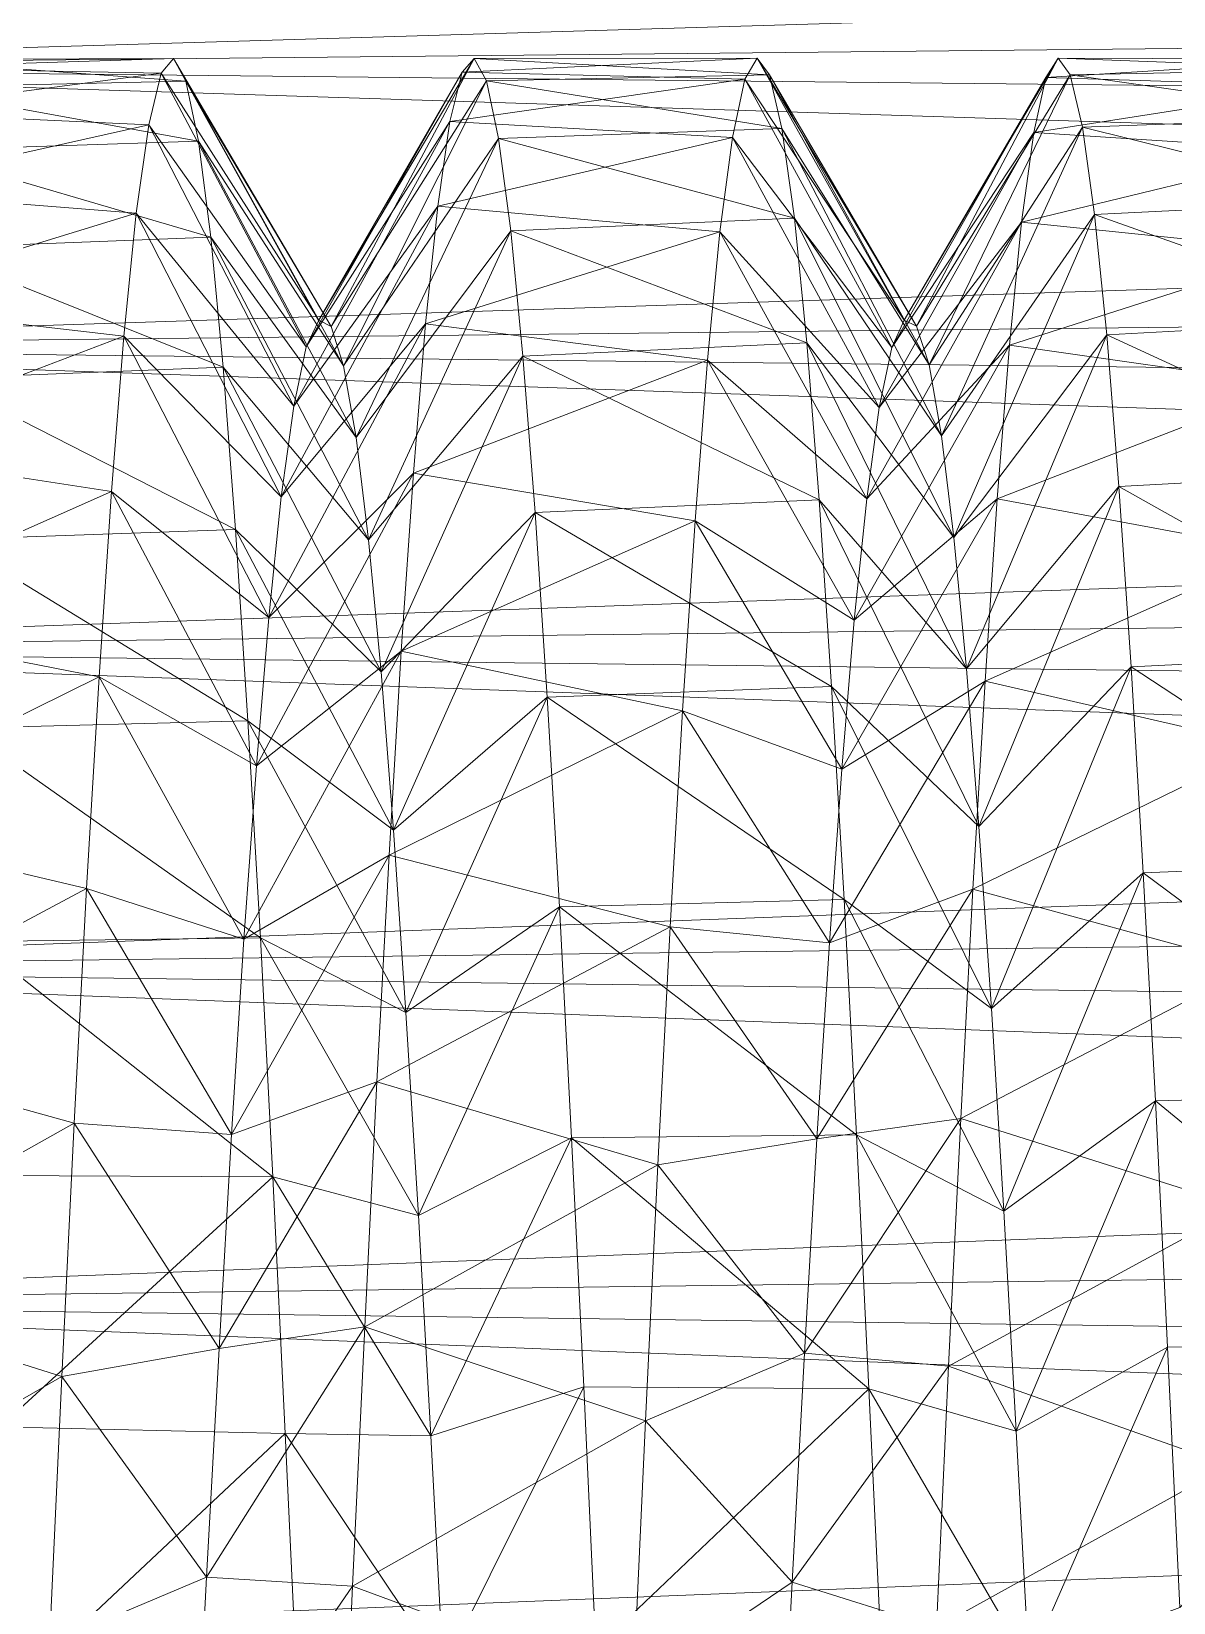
# Model space of a CAD drawing. Header units: millimetres. Extents: x -104 to 115, y -53 to 68.
# Drawn here: x -98.68 to -89.05, y 12.61 to 25.84 of the extents above; entities that cross this region are included whole.
import ezdxf

# ---------------------------------------------------------------- set-up
doc = ezdxf.new("R2010")
doc.units = ezdxf.units.MM

msp = doc.modelspace()

# ---------------------------------------------------------------- linework, layer by layer
at = {"color": 7, "lineweight": 0}
for points in [[(-104.18, 27.703, -8.564), (-49.333, 27.185, -8.032), (-104.18, 25.547, -6.522), (-104.18, 27.703, -8.564)], [(-104.18, 25.547, -48.324), (-49.333, 26.106, -47.836), (-104.18, 27.703, -46.282), (-104.18, 25.547, -48.324)], [(-104.18, 25.547, -6.522), (-49.333, 27.185, -8.032), (-49.333, 24.974, -6.049), (-104.18, 25.547, -6.522)], [(-104.18, 25.547, -48.324), (-49.333, 23.792, -49.696), (-49.333, 26.106, -47.836), (-104.18, 25.547, -48.324)], [(-97.482, 25.617, -27.681), (-99.869, 25.607, -28.058), (-99.971, 25.538, -25.735), (-97.482, 25.617, -27.681)], [(-97.482, 25.617, -27.681), (-99.971, 25.538, -25.735), (-97.587, 25.493, -25.312), (-97.482, 25.617, -27.681)], [(-97.378, 25.424, -30.046), (-99.869, 25.607, -28.058), (-97.482, 25.617, -27.681), (-97.378, 25.424, -30.046)], [(-97.378, 25.424, -30.046), (-99.766, 25.373, -30.37), (-99.869, 25.607, -28.058), (-97.378, 25.424, -30.046)], [(-97.587, 25.493, -25.312), (-96.259, 23.412, -26.784), (-97.482, 25.617, -27.681), (-97.587, 25.493, -25.312)], [(-97.482, 25.617, -27.681), (-96.259, 23.412, -26.784), (-96.154, 23.357, -28.871), (-97.482, 25.617, -27.681)], [(-97.482, 25.617, -27.681), (-96.154, 23.357, -28.871), (-97.378, 25.424, -30.046), (-97.482, 25.617, -27.681)], [(-94.948, 25.616, -27.697), (-96.154, 23.357, -28.871), (-96.259, 23.412, -26.784), (-94.948, 25.616, -27.697)], [(-94.948, 25.616, -27.697), (-96.259, 23.412, -26.784), (-95.051, 25.501, -25.376), (-94.948, 25.616, -27.697)], [(-94.846, 25.429, -30.014), (-96.154, 23.357, -28.871), (-94.948, 25.616, -27.697), (-94.846, 25.429, -30.014)], [(-92.564, 25.618, -27.279), (-94.948, 25.616, -27.697), (-95.051, 25.501, -25.376), (-92.564, 25.618, -27.279)], [(-92.564, 25.618, -27.279), (-95.051, 25.501, -25.376), (-92.669, 25.441, -24.913), (-92.564, 25.618, -27.279)], [(-92.459, 25.479, -29.648), (-94.948, 25.616, -27.697), (-92.564, 25.618, -27.279), (-92.459, 25.479, -29.648)], [(-92.459, 25.479, -29.648), (-94.846, 25.429, -30.014), (-94.948, 25.616, -27.697), (-92.459, 25.479, -29.648)], [(-92.669, 25.441, -24.913), (-91.325, 23.41, -26.741), (-92.564, 25.618, -27.279), (-92.669, 25.441, -24.913)], [(-92.564, 25.618, -27.279), (-91.325, 23.41, -26.741), (-91.22, 23.361, -28.828), (-92.564, 25.618, -27.279)], [(-92.564, 25.618, -27.279), (-91.22, 23.361, -28.828), (-92.459, 25.479, -29.648), (-92.564, 25.618, -27.279)], [(-90.028, 25.618, -27.336), (-91.22, 23.361, -28.828), (-91.325, 23.41, -26.741), (-90.028, 25.618, -27.336)], [(-90.028, 25.618, -27.336), (-91.325, 23.41, -26.741), (-90.131, 25.455, -25.018), (-90.028, 25.618, -27.336)], [(-89.926, 25.478, -29.656), (-91.22, 23.361, -28.828), (-90.028, 25.618, -27.336), (-89.926, 25.478, -29.656)], [(-87.645, 25.61, -26.877), (-90.028, 25.618, -27.336), (-90.131, 25.455, -25.018), (-87.645, 25.61, -26.877)], [(-87.645, 25.61, -26.877), (-90.131, 25.455, -25.018), (-87.75, 25.38, -24.516), (-87.645, 25.61, -26.877)], [(-87.541, 25.525, -29.248), (-89.926, 25.478, -29.656), (-90.028, 25.618, -27.336), (-87.541, 25.525, -29.248)], [(-87.541, 25.525, -29.248), (-90.028, 25.618, -27.336), (-87.645, 25.61, -26.877), (-87.541, 25.525, -29.248)], [(-104.18, 25.547, -6.522), (-49.333, 24.974, -6.049), (-104.18, 23.183, -4.725), (-104.18, 25.547, -6.522)], [(-104.18, 23.183, -50.121), (-49.333, 23.792, -49.696), (-104.18, 25.547, -48.324), (-104.18, 23.183, -50.121)], [(-97.587, 25.493, -25.312), (-99.971, 25.538, -25.735), (-100.074, 25.168, -23.441), (-97.587, 25.493, -25.312)], [(-97.587, 25.493, -25.312), (-100.074, 25.168, -23.441), (-97.692, 25.056, -22.98), (-97.587, 25.493, -25.312)], [(-97.273, 24.92, -32.364), (-99.766, 25.373, -30.37), (-97.378, 25.424, -30.046), (-97.273, 24.92, -32.364)], [(-97.692, 25.056, -22.98), (-96.364, 23.187, -24.709), (-97.587, 25.493, -25.312), (-97.692, 25.056, -22.98)], [(-97.587, 25.493, -25.312), (-96.364, 23.187, -24.709), (-96.259, 23.412, -26.784), (-97.587, 25.493, -25.312)], [(-97.378, 25.424, -30.046), (-96.154, 23.357, -28.871), (-96.049, 23.026, -30.931), (-97.378, 25.424, -30.046)], [(-97.378, 25.424, -30.046), (-96.049, 23.026, -30.931), (-97.273, 24.92, -32.364), (-97.378, 25.424, -30.046)], [(-95.051, 25.501, -25.376), (-96.259, 23.412, -26.784), (-96.364, 23.187, -24.709), (-95.051, 25.501, -25.376)], [(-95.051, 25.501, -25.376), (-96.364, 23.187, -24.709), (-95.153, 25.084, -23.09), (-95.051, 25.501, -25.376)], [(-94.846, 25.429, -30.014), (-96.049, 23.026, -30.931), (-96.154, 23.357, -28.871), (-94.846, 25.429, -30.014)], [(-94.743, 24.942, -32.286), (-96.049, 23.026, -30.931), (-94.846, 25.429, -30.014), (-94.743, 24.942, -32.286)], [(-92.669, 25.441, -24.913), (-95.051, 25.501, -25.376), (-95.153, 25.084, -23.09), (-92.669, 25.441, -24.913)], [(-92.669, 25.441, -24.913), (-95.153, 25.084, -23.09), (-92.773, 24.951, -22.592), (-92.669, 25.441, -24.913)], [(-92.355, 25.027, -31.977), (-94.846, 25.429, -30.014), (-92.459, 25.479, -29.648), (-92.355, 25.027, -31.977)], [(-92.355, 25.027, -31.977), (-94.743, 24.942, -32.286), (-94.846, 25.429, -30.014), (-92.355, 25.027, -31.977)], [(-92.773, 24.951, -22.592), (-91.43, 23.18, -24.667), (-92.669, 25.441, -24.913), (-92.773, 24.951, -22.592)], [(-92.669, 25.441, -24.913), (-91.43, 23.18, -24.667), (-91.325, 23.41, -26.741), (-92.669, 25.441, -24.913)], [(-92.459, 25.479, -29.648), (-91.22, 23.361, -28.828), (-91.115, 23.035, -30.89), (-92.459, 25.479, -29.648)], [(-92.459, 25.479, -29.648), (-91.115, 23.035, -30.89), (-92.355, 25.027, -31.977), (-92.459, 25.479, -29.648)], [(-90.131, 25.455, -25.018), (-91.325, 23.41, -26.741), (-91.43, 23.18, -24.667), (-90.131, 25.455, -25.018)], [(-90.131, 25.455, -25.018), (-91.43, 23.18, -24.667), (-90.233, 24.992, -22.74), (-90.131, 25.455, -25.018)], [(-89.926, 25.478, -29.656), (-91.115, 23.035, -30.89), (-91.22, 23.361, -28.828), (-89.926, 25.478, -29.656)], [(-89.823, 25.037, -31.938), (-91.115, 23.035, -30.89), (-89.926, 25.478, -29.656), (-89.823, 25.037, -31.938)], [(-87.75, 25.38, -24.516), (-90.131, 25.455, -25.018), (-90.233, 24.992, -22.74), (-87.75, 25.38, -24.516)], [(-87.436, 25.125, -31.587), (-89.926, 25.478, -29.656), (-87.541, 25.525, -29.248), (-87.436, 25.125, -31.587)], [(-87.436, 25.125, -31.587), (-89.823, 25.037, -31.938), (-89.926, 25.478, -29.656), (-87.436, 25.125, -31.587)], [(-97.273, 24.92, -32.364), (-99.664, 24.84, -32.633), (-99.766, 25.373, -30.37), (-97.273, 24.92, -32.364)], [(-87.75, 25.38, -24.516), (-90.233, 24.992, -22.74), (-87.855, 24.838, -22.206), (-87.75, 25.38, -24.516)], [(-97.692, 25.056, -22.98), (-100.074, 25.168, -23.441), (-100.176, 24.502, -21.214), (-97.692, 25.056, -22.98)], [(-97.692, 25.056, -22.98), (-100.176, 24.502, -21.214), (-97.796, 24.313, -20.727), (-97.692, 25.056, -22.98)], [(-97.796, 24.313, -20.727), (-96.469, 22.688, -22.682), (-97.692, 25.056, -22.98), (-97.796, 24.313, -20.727)], [(-97.692, 25.056, -22.98), (-96.469, 22.688, -22.682), (-96.364, 23.187, -24.709), (-97.692, 25.056, -22.98)], [(-95.153, 25.084, -23.09), (-96.364, 23.187, -24.709), (-96.469, 22.688, -22.682), (-95.153, 25.084, -23.09)], [(-95.153, 25.084, -23.09), (-96.469, 22.688, -22.682), (-95.256, 24.373, -20.877), (-95.153, 25.084, -23.09)], [(-92.773, 24.951, -22.592), (-95.153, 25.084, -23.09), (-95.256, 24.373, -20.877), (-92.773, 24.951, -22.592)], [(-92.25, 24.27, -34.225), (-94.743, 24.942, -32.286), (-92.355, 25.027, -31.977), (-92.25, 24.27, -34.225)], [(-92.355, 25.027, -31.977), (-91.115, 23.035, -30.89), (-91.01, 22.438, -32.89), (-92.355, 25.027, -31.977)], [(-92.355, 25.027, -31.977), (-91.01, 22.438, -32.89), (-92.25, 24.27, -34.225), (-92.355, 25.027, -31.977)], [(-89.823, 25.037, -31.938), (-91.01, 22.438, -32.89), (-91.115, 23.035, -30.89), (-89.823, 25.037, -31.938)], [(-89.721, 24.303, -34.143), (-91.01, 22.438, -32.89), (-89.823, 25.037, -31.938), (-89.721, 24.303, -34.143)], [(-87.332, 24.419, -33.852), (-89.823, 25.037, -31.938), (-87.436, 25.125, -31.587), (-87.332, 24.419, -33.852)], [(-87.332, 24.419, -33.852), (-89.721, 24.303, -34.143), (-89.823, 25.037, -31.938), (-87.332, 24.419, -33.852)], [(-104.18, 23.183, -4.725), (-49.333, 24.974, -6.049), (-49.333, 22.563, -4.317), (-104.18, 23.183, -4.725)], [(-97.168, 24.112, -34.595), (-99.664, 24.84, -32.633), (-97.273, 24.92, -32.364), (-97.168, 24.112, -34.595)], [(-97.273, 24.92, -32.364), (-96.049, 23.026, -30.931), (-95.944, 22.423, -32.929), (-97.273, 24.92, -32.364)], [(-97.273, 24.92, -32.364), (-95.944, 22.423, -32.929), (-97.168, 24.112, -34.595), (-97.273, 24.92, -32.364)], [(-94.743, 24.942, -32.286), (-95.944, 22.423, -32.929), (-96.049, 23.026, -30.931), (-94.743, 24.942, -32.286)], [(-94.641, 24.164, -34.476), (-95.944, 22.423, -32.929), (-94.743, 24.942, -32.286), (-94.641, 24.164, -34.476)], [(-92.773, 24.951, -22.592), (-95.256, 24.373, -20.877), (-92.878, 24.157, -20.356), (-92.773, 24.951, -22.592)], [(-92.25, 24.27, -34.225), (-94.641, 24.164, -34.476), (-94.743, 24.942, -32.286), (-92.25, 24.27, -34.225)], [(-92.878, 24.157, -20.356), (-91.535, 22.675, -22.642), (-92.773, 24.951, -22.592), (-92.878, 24.157, -20.356)], [(-92.773, 24.951, -22.592), (-91.535, 22.675, -22.642), (-91.43, 23.18, -24.667), (-92.773, 24.951, -22.592)], [(-90.233, 24.992, -22.74), (-91.43, 23.18, -24.667), (-91.535, 22.675, -22.642), (-90.233, 24.992, -22.74)], [(-90.233, 24.992, -22.74), (-91.535, 22.675, -22.642), (-90.336, 24.237, -20.542), (-90.233, 24.992, -22.74)], [(-87.855, 24.838, -22.206), (-90.233, 24.992, -22.74), (-90.336, 24.237, -20.542), (-87.855, 24.838, -22.206)], [(-97.168, 24.112, -34.595), (-99.561, 24.018, -34.806), (-99.664, 24.84, -32.633), (-97.168, 24.112, -34.595)], [(-87.855, 24.838, -22.206), (-90.336, 24.237, -20.542), (-87.959, 23.994, -19.988), (-87.855, 24.838, -22.206)], [(-97.796, 24.313, -20.727), (-100.176, 24.502, -21.214), (-100.279, 23.552, -19.093), (-97.796, 24.313, -20.727)], [(-95.256, 24.373, -20.877), (-96.469, 22.688, -22.682), (-96.574, 21.924, -20.74), (-95.256, 24.373, -20.877)], [(-95.256, 24.373, -20.877), (-96.574, 21.924, -20.74), (-95.359, 23.38, -18.775), (-95.256, 24.373, -20.877)], [(-92.878, 24.157, -20.356), (-95.256, 24.373, -20.877), (-95.359, 23.38, -18.775), (-92.878, 24.157, -20.356)], [(-87.227, 23.418, -36.003), (-89.721, 24.303, -34.143), (-87.332, 24.419, -33.852), (-87.227, 23.418, -36.003)], [(-97.796, 24.313, -20.727), (-100.279, 23.552, -19.093), (-97.901, 23.277, -18.592), (-97.796, 24.313, -20.727)], [(-97.901, 23.277, -18.592), (-96.574, 21.924, -20.74), (-97.796, 24.313, -20.727), (-97.901, 23.277, -18.592)], [(-97.796, 24.313, -20.727), (-96.574, 21.924, -20.74), (-96.469, 22.688, -22.682), (-97.796, 24.313, -20.727)], [(-92.145, 23.22, -36.353), (-94.641, 24.164, -34.476), (-92.25, 24.27, -34.225), (-92.145, 23.22, -36.353)], [(-92.25, 24.27, -34.225), (-91.01, 22.438, -32.89), (-90.905, 21.579, -34.792), (-92.25, 24.27, -34.225)], [(-92.25, 24.27, -34.225), (-90.905, 21.579, -34.792), (-92.145, 23.22, -36.353), (-92.25, 24.27, -34.225)], [(-90.336, 24.237, -20.542), (-91.535, 22.675, -22.642), (-91.64, 21.906, -20.702), (-90.336, 24.237, -20.542)], [(-90.336, 24.237, -20.542), (-91.64, 21.906, -20.702), (-90.438, 23.202, -18.461), (-90.336, 24.237, -20.542)], [(-89.721, 24.303, -34.143), (-90.905, 21.579, -34.792), (-91.01, 22.438, -32.89), (-89.721, 24.303, -34.143)], [(-89.618, 23.289, -36.234), (-90.905, 21.579, -34.792), (-89.721, 24.303, -34.143), (-89.618, 23.289, -36.234)], [(-87.959, 23.994, -19.988), (-90.336, 24.237, -20.542), (-90.438, 23.202, -18.461), (-87.959, 23.994, -19.988)], [(-87.227, 23.418, -36.003), (-89.618, 23.289, -36.234), (-89.721, 24.303, -34.143), (-87.227, 23.418, -36.003)], [(-97.064, 23.015, -36.699), (-99.561, 24.018, -34.806), (-97.168, 24.112, -34.595), (-97.064, 23.015, -36.699)], [(-97.168, 24.112, -34.595), (-95.944, 22.423, -32.929), (-95.839, 21.559, -34.829), (-97.168, 24.112, -34.595)], [(-97.168, 24.112, -34.595), (-95.839, 21.559, -34.829), (-97.064, 23.015, -36.699), (-97.168, 24.112, -34.595)], [(-94.641, 24.164, -34.476), (-95.839, 21.559, -34.829), (-95.944, 22.423, -32.929), (-94.641, 24.164, -34.476)], [(-94.538, 23.107, -36.546), (-95.839, 21.559, -34.829), (-94.641, 24.164, -34.476), (-94.538, 23.107, -36.546)], [(-92.878, 24.157, -20.356), (-95.359, 23.38, -18.775), (-92.983, 23.074, -18.245), (-92.878, 24.157, -20.356)], [(-92.145, 23.22, -36.353), (-94.538, 23.107, -36.546), (-94.641, 24.164, -34.476), (-92.145, 23.22, -36.353)], [(-92.983, 23.074, -18.245), (-91.64, 21.906, -20.702), (-92.878, 24.157, -20.356), (-92.983, 23.074, -18.245)], [(-92.878, 24.157, -20.356), (-91.64, 21.906, -20.702), (-91.535, 22.675, -22.642), (-92.878, 24.157, -20.356)], [(-97.064, 23.015, -36.699), (-99.459, 22.919, -36.854), (-99.561, 24.018, -34.806), (-97.064, 23.015, -36.699)], [(-87.959, 23.994, -19.988), (-90.438, 23.202, -18.461), (-88.064, 22.863, -17.903), (-87.959, 23.994, -19.988)], [(-104.18, 23.183, -50.121), (-49.333, 21.29, -51.295), (-49.333, 23.792, -49.696), (-104.18, 23.183, -50.121)], [(-97.901, 23.277, -18.592), (-100.279, 23.552, -19.093), (-100.381, 22.334, -17.113), (-97.901, 23.277, -18.592)], [(-95.359, 23.38, -18.775), (-96.574, 21.924, -20.74), (-96.679, 20.907, -18.917), (-95.359, 23.38, -18.775)], [(-95.359, 23.38, -18.775), (-96.679, 20.907, -18.917), (-95.461, 22.122, -16.821), (-95.359, 23.38, -18.775)], [(-92.983, 23.074, -18.245), (-95.359, 23.38, -18.775), (-95.461, 22.122, -16.821), (-92.983, 23.074, -18.245)], [(-87.122, 22.14, -38.002), (-89.618, 23.289, -36.234), (-87.227, 23.418, -36.003), (-87.122, 22.14, -38.002)], [(-104.18, 23.183, -4.725), (-49.333, 22.563, -4.317), (-104.18, 20.639, -3.194), (-104.18, 23.183, -4.725)], [(-104.18, 20.639, -51.652), (-49.333, 21.29, -51.295), (-104.18, 23.183, -50.121), (-104.18, 20.639, -51.652)], [(-97.901, 23.277, -18.592), (-100.381, 22.334, -17.113), (-98.006, 21.967, -16.614), (-97.901, 23.277, -18.592)], [(-98.006, 21.967, -16.614), (-96.679, 20.907, -18.917), (-97.901, 23.277, -18.592), (-98.006, 21.967, -16.614)], [(-97.901, 23.277, -18.592), (-96.679, 20.907, -18.917), (-96.574, 21.924, -20.74), (-97.901, 23.277, -18.592)], [(-92.041, 21.898, -38.323), (-94.538, 23.107, -36.546), (-92.145, 23.22, -36.353), (-92.041, 21.898, -38.323)], [(-92.145, 23.22, -36.353), (-90.905, 21.579, -34.792), (-90.8, 20.474, -36.563), (-92.145, 23.22, -36.353)], [(-92.145, 23.22, -36.353), (-90.8, 20.474, -36.563), (-92.041, 21.898, -38.323), (-92.145, 23.22, -36.353)], [(-90.438, 23.202, -18.461), (-91.64, 21.906, -20.702), (-91.745, 20.884, -18.881), (-90.438, 23.202, -18.461)], [(-90.438, 23.202, -18.461), (-91.745, 20.884, -18.881), (-90.541, 21.905, -16.533), (-90.438, 23.202, -18.461)], [(-89.618, 23.289, -36.234), (-90.8, 20.474, -36.563), (-90.905, 21.579, -34.792), (-89.618, 23.289, -36.234)], [(-89.516, 22.011, -38.175), (-90.8, 20.474, -36.563), (-89.618, 23.289, -36.234), (-89.516, 22.011, -38.175)], [(-88.064, 22.863, -17.903), (-90.438, 23.202, -18.461), (-90.541, 21.905, -16.533), (-88.064, 22.863, -17.903)], [(-87.122, 22.14, -38.002), (-89.516, 22.011, -38.175), (-89.618, 23.289, -36.234), (-87.122, 22.14, -38.002)], [(-94.538, 23.107, -36.546), (-95.734, 20.449, -36.597), (-95.839, 21.559, -34.829), (-94.538, 23.107, -36.546)], [(-94.436, 21.79, -38.461), (-95.734, 20.449, -36.597), (-94.538, 23.107, -36.546), (-94.436, 21.79, -38.461)], [(-92.983, 23.074, -18.245), (-95.461, 22.122, -16.821), (-93.087, 21.719, -16.297), (-92.983, 23.074, -18.245)], [(-92.041, 21.898, -38.323), (-94.436, 21.79, -38.461), (-94.538, 23.107, -36.546), (-92.041, 21.898, -38.323)], [(-93.087, 21.719, -16.297), (-91.745, 20.884, -18.881), (-92.983, 23.074, -18.245), (-93.087, 21.719, -16.297)], [(-92.983, 23.074, -18.245), (-91.745, 20.884, -18.881), (-91.64, 21.906, -20.702), (-92.983, 23.074, -18.245)], [(-96.959, 21.648, -38.638), (-99.459, 22.919, -36.854), (-97.064, 23.015, -36.699), (-96.959, 21.648, -38.638)], [(-96.959, 21.648, -38.638), (-99.356, 21.564, -38.742), (-99.459, 22.919, -36.854), (-96.959, 21.648, -38.638)], [(-97.064, 23.015, -36.699), (-95.839, 21.559, -34.829), (-95.734, 20.449, -36.597), (-97.064, 23.015, -36.699)], [(-97.064, 23.015, -36.699), (-95.734, 20.449, -36.597), (-96.959, 21.648, -38.638), (-97.064, 23.015, -36.699)], [(-88.064, 22.863, -17.903), (-90.541, 21.905, -16.533), (-88.169, 21.465, -15.986), (-88.064, 22.863, -17.903)], [(-104.18, 20.639, -3.194), (-49.333, 22.563, -4.317), (-49.333, 19.978, -2.856), (-104.18, 20.639, -3.194)], [(-98.006, 21.967, -16.614), (-100.381, 22.334, -17.113), (-100.484, 20.869, -15.309), (-98.006, 21.967, -16.614)], [(-95.461, 22.122, -16.821), (-96.679, 20.907, -18.917), (-96.784, 19.657, -17.246), (-95.461, 22.122, -16.821)], [(-95.461, 22.122, -16.821), (-96.784, 19.657, -17.246), (-95.564, 20.621, -15.047), (-95.461, 22.122, -16.821)], [(-93.087, 21.719, -16.297), (-95.461, 22.122, -16.821), (-95.564, 20.621, -15.047), (-93.087, 21.719, -16.297)], [(-87.018, 20.608, -39.814), (-89.516, 22.011, -38.175), (-87.122, 22.14, -38.002), (-87.018, 20.608, -39.814)], [(-89.516, 22.011, -38.175), (-90.695, 19.144, -38.171), (-90.8, 20.474, -36.563), (-89.516, 22.011, -38.175)], [(-89.413, 20.491, -39.934), (-90.695, 19.144, -38.171), (-89.516, 22.011, -38.175), (-89.413, 20.491, -39.934)], [(-87.018, 20.608, -39.814), (-89.413, 20.491, -39.934), (-89.516, 22.011, -38.175), (-87.018, 20.608, -39.814)], [(-98.006, 21.967, -16.614), (-100.484, 20.869, -15.309), (-98.11, 20.406, -14.827), (-98.006, 21.967, -16.614)], [(-98.11, 20.406, -14.827), (-96.784, 19.657, -17.246), (-98.006, 21.967, -16.614), (-98.11, 20.406, -14.827)], [(-98.006, 21.967, -16.614), (-96.784, 19.657, -17.246), (-96.679, 20.907, -18.917), (-98.006, 21.967, -16.614)], [(-91.936, 20.325, -40.1), (-94.436, 21.79, -38.461), (-92.041, 21.898, -38.323), (-91.936, 20.325, -40.1)], [(-92.041, 21.898, -38.323), (-90.8, 20.474, -36.563), (-90.695, 19.144, -38.171), (-92.041, 21.898, -38.323)], [(-92.041, 21.898, -38.323), (-90.695, 19.144, -38.171), (-91.936, 20.325, -40.1), (-92.041, 21.898, -38.323)], [(-90.541, 21.905, -16.533), (-91.745, 20.884, -18.881), (-91.85, 19.629, -17.213), (-90.541, 21.905, -16.533)], [(-90.541, 21.905, -16.533), (-91.85, 19.629, -17.213), (-90.643, 20.368, -14.789), (-90.541, 21.905, -16.533)], [(-88.169, 21.465, -15.986), (-90.541, 21.905, -16.533), (-90.643, 20.368, -14.789), (-88.169, 21.465, -15.986)], [(-94.436, 21.79, -38.461), (-95.629, 19.114, -38.202), (-95.734, 20.449, -36.597), (-94.436, 21.79, -38.461)], [(-94.333, 20.235, -40.188), (-95.629, 19.114, -38.202), (-94.436, 21.79, -38.461), (-94.333, 20.235, -40.188)], [(-93.087, 21.719, -16.297), (-95.564, 20.621, -15.047), (-93.192, 20.118, -14.546), (-93.087, 21.719, -16.297)], [(-91.936, 20.325, -40.1), (-94.333, 20.235, -40.188), (-94.436, 21.79, -38.461), (-91.936, 20.325, -40.1)], [(-93.192, 20.118, -14.546), (-91.85, 19.629, -17.213), (-93.087, 21.719, -16.297), (-93.192, 20.118, -14.546)], [(-93.087, 21.719, -16.297), (-91.85, 19.629, -17.213), (-91.745, 20.884, -18.881), (-93.087, 21.719, -16.297)], [(-96.855, 20.036, -40.379), (-99.356, 21.564, -38.742), (-96.959, 21.648, -38.638), (-96.855, 20.036, -40.379)], [(-96.959, 21.648, -38.638), (-95.734, 20.449, -36.597), (-95.629, 19.114, -38.202), (-96.959, 21.648, -38.638)], [(-96.959, 21.648, -38.638), (-95.629, 19.114, -38.202), (-96.855, 20.036, -40.379), (-96.959, 21.648, -38.638)], [(-96.855, 20.036, -40.379), (-99.254, 19.974, -40.438), (-99.356, 21.564, -38.742), (-96.855, 20.036, -40.379)], [(-88.169, 21.465, -15.986), (-90.643, 20.368, -14.789), (-88.273, 19.825, -14.271), (-88.169, 21.465, -15.986)], [(-104.18, 20.639, -51.652), (-49.333, 18.63, -52.615), (-49.333, 21.29, -51.295), (-104.18, 20.639, -51.652)], [(-98.11, 20.406, -14.827), (-100.484, 20.869, -15.309), (-100.586, 19.182, -13.711), (-98.11, 20.406, -14.827)], [(-104.18, 20.639, -3.194), (-49.333, 19.978, -2.856), (-104.18, 17.944, -1.948), (-104.18, 20.639, -3.194)], [(-104.18, 17.944, -52.899), (-49.333, 18.63, -52.615), (-104.18, 20.639, -51.652), (-104.18, 17.944, -52.899)], [(-95.564, 20.621, -15.047), (-96.784, 19.657, -17.246), (-96.889, 18.196, -15.756), (-95.564, 20.621, -15.047)], [(-95.564, 20.621, -15.047), (-96.889, 18.196, -15.756), (-95.666, 18.902, -13.483), (-95.564, 20.621, -15.047)], [(-93.192, 20.118, -14.546), (-95.564, 20.621, -15.047), (-95.666, 18.902, -13.483), (-93.192, 20.118, -14.546)], [(-86.913, 18.849, -41.406), (-89.413, 20.491, -39.934), (-87.018, 20.608, -39.814), (-86.913, 18.849, -41.406)], [(-98.11, 20.406, -14.827), (-100.586, 19.182, -13.711), (-98.215, 18.621, -13.264), (-98.11, 20.406, -14.827)], [(-98.215, 18.621, -13.264), (-96.889, 18.196, -15.756), (-98.11, 20.406, -14.827), (-98.215, 18.621, -13.264)], [(-98.11, 20.406, -14.827), (-96.889, 18.196, -15.756), (-96.784, 19.657, -17.246), (-98.11, 20.406, -14.827)], [(-89.413, 20.491, -39.934), (-90.59, 17.611, -39.587), (-90.695, 19.144, -38.171), (-89.413, 20.491, -39.934)], [(-89.311, 18.755, -41.48), (-90.59, 17.611, -39.587), (-89.413, 20.491, -39.934), (-89.311, 18.755, -41.48)], [(-86.913, 18.849, -41.406), (-89.311, 18.755, -41.48), (-89.413, 20.491, -39.934), (-86.913, 18.849, -41.406)], [(-91.831, 18.53, -41.652), (-94.333, 20.235, -40.188), (-91.936, 20.325, -40.1), (-91.831, 18.53, -41.652)], [(-90.643, 20.368, -14.789), (-91.85, 19.629, -17.213), (-91.955, 18.164, -15.727), (-90.643, 20.368, -14.789)], [(-90.643, 20.368, -14.789), (-91.955, 18.164, -15.727), (-90.746, 18.617, -13.261), (-90.643, 20.368, -14.789)], [(-91.936, 20.325, -40.1), (-90.695, 19.144, -38.171), (-90.59, 17.611, -39.587), (-91.936, 20.325, -40.1)], [(-91.936, 20.325, -40.1), (-90.59, 17.611, -39.587), (-91.831, 18.53, -41.652), (-91.936, 20.325, -40.1)], [(-88.273, 19.825, -14.271), (-90.643, 20.368, -14.789), (-90.746, 18.617, -13.261), (-88.273, 19.825, -14.271)], [(-94.333, 20.235, -40.188), (-95.524, 17.577, -39.614), (-95.629, 19.114, -38.202), (-94.333, 20.235, -40.188)], [(-94.231, 18.468, -41.699), (-95.524, 17.577, -39.614), (-94.333, 20.235, -40.188), (-94.231, 18.468, -41.699)], [(-91.831, 18.53, -41.652), (-94.231, 18.468, -41.699), (-94.333, 20.235, -40.188), (-91.831, 18.53, -41.652)], [(-96.75, 18.207, -41.89), (-99.254, 19.974, -40.438), (-96.855, 20.036, -40.379), (-96.75, 18.207, -41.89)], [(-96.855, 20.036, -40.379), (-95.629, 19.114, -38.202), (-95.524, 17.577, -39.614), (-96.855, 20.036, -40.379)], [(-96.855, 20.036, -40.379), (-95.524, 17.577, -39.614), (-96.75, 18.207, -41.89), (-96.855, 20.036, -40.379)], [(-93.192, 20.118, -14.546), (-95.666, 18.902, -13.483), (-93.297, 18.299, -13.023), (-93.192, 20.118, -14.546)], [(-93.297, 18.299, -13.023), (-91.955, 18.164, -15.727), (-93.192, 20.118, -14.546), (-93.297, 18.299, -13.023)], [(-93.192, 20.118, -14.546), (-91.955, 18.164, -15.727), (-91.85, 19.629, -17.213), (-93.192, 20.118, -14.546)], [(-104.18, 17.944, -1.948), (-49.333, 19.978, -2.856), (-49.333, 17.25, -1.682), (-104.18, 17.944, -1.948)], [(-96.75, 18.207, -41.89), (-99.151, 18.177, -41.912), (-99.254, 19.974, -40.438), (-96.75, 18.207, -41.89)], [(-88.273, 19.825, -14.271), (-90.746, 18.617, -13.261), (-88.378, 17.971, -12.79), (-88.273, 19.825, -14.271)], [(-98.215, 18.621, -13.264), (-100.586, 19.182, -13.711), (-100.689, 17.301, -12.345), (-98.215, 18.621, -13.264)], [(-95.666, 18.902, -13.483), (-96.889, 18.196, -15.756), (-96.994, 16.548, -14.474), (-95.666, 18.902, -13.483)], [(-95.666, 18.902, -13.483), (-96.994, 16.548, -14.474), (-95.769, 16.994, -12.156), (-95.666, 18.902, -13.483)], [(-93.297, 18.299, -13.023), (-95.666, 18.902, -13.483), (-95.769, 16.994, -12.156), (-93.297, 18.299, -13.023)], [(-86.808, 16.894, -42.75), (-89.311, 18.755, -41.48), (-86.913, 18.849, -41.406), (-86.808, 16.894, -42.75)], [(-89.311, 18.755, -41.48), (-90.485, 15.902, -40.787), (-90.59, 17.611, -39.587), (-89.311, 18.755, -41.48)], [(-89.208, 16.833, -42.786), (-90.485, 15.902, -40.787), (-89.311, 18.755, -41.48), (-89.208, 16.833, -42.786)], [(-86.808, 16.894, -42.75), (-89.208, 16.833, -42.786), (-89.311, 18.755, -41.48), (-86.808, 16.894, -42.75)], [(-104.18, 17.944, -52.899), (-49.333, 15.843, -53.639), (-49.333, 18.63, -52.615), (-104.18, 17.944, -52.899)], [(-98.215, 18.621, -13.264), (-100.689, 17.301, -12.345), (-98.32, 16.645, -11.951), (-98.215, 18.621, -13.264)], [(-98.32, 16.645, -11.951), (-96.994, 16.548, -14.474), (-98.215, 18.621, -13.264), (-98.32, 16.645, -11.951)], [(-98.215, 18.621, -13.264), (-96.994, 16.548, -14.474), (-96.889, 18.196, -15.756), (-98.215, 18.621, -13.264)], [(-90.746, 18.617, -13.261), (-91.955, 18.164, -15.727), (-92.06, 16.513, -14.45), (-90.746, 18.617, -13.261)], [(-90.746, 18.617, -13.261), (-92.06, 16.513, -14.45), (-90.848, 16.683, -11.973), (-90.746, 18.617, -13.261)], [(-88.378, 17.971, -12.79), (-90.746, 18.617, -13.261), (-90.848, 16.683, -11.973), (-88.378, 17.971, -12.79)], [(-94.231, 18.468, -41.699), (-95.419, 15.866, -40.809), (-95.524, 17.577, -39.614), (-94.231, 18.468, -41.699)], [(-94.128, 16.52, -42.966), (-95.419, 15.866, -40.809), (-94.231, 18.468, -41.699), (-94.128, 16.52, -42.966)], [(-91.727, 16.546, -42.952), (-94.231, 18.468, -41.699), (-91.831, 18.53, -41.652), (-91.727, 16.546, -42.952)], [(-91.727, 16.546, -42.952), (-94.128, 16.52, -42.966), (-94.231, 18.468, -41.699), (-91.727, 16.546, -42.952)], [(-91.831, 18.53, -41.652), (-90.59, 17.611, -39.587), (-90.485, 15.902, -40.787), (-91.831, 18.53, -41.652)], [(-91.831, 18.53, -41.652), (-90.485, 15.902, -40.787), (-91.727, 16.546, -42.952), (-91.831, 18.53, -41.652)], [(-93.297, 18.299, -13.023), (-95.769, 16.994, -12.156), (-93.401, 16.293, -11.755), (-93.297, 18.299, -13.023)], [(-93.401, 16.293, -11.755), (-92.06, 16.513, -14.45), (-93.297, 18.299, -13.023), (-93.401, 16.293, -11.755)], [(-93.297, 18.299, -13.023), (-92.06, 16.513, -14.45), (-91.955, 18.164, -15.727), (-93.297, 18.299, -13.023)], [(-96.645, 16.193, -43.145), (-99.151, 18.177, -41.912), (-96.75, 18.207, -41.89), (-96.645, 16.193, -43.145)], [(-96.645, 16.193, -43.145), (-99.049, 16.204, -43.14), (-99.151, 18.177, -41.912), (-96.645, 16.193, -43.145)], [(-96.75, 18.207, -41.89), (-95.524, 17.577, -39.614), (-95.419, 15.866, -40.809), (-96.75, 18.207, -41.89)], [(-96.75, 18.207, -41.89), (-95.419, 15.866, -40.809), (-96.645, 16.193, -43.145), (-96.75, 18.207, -41.89)], [(-104.18, 17.944, -1.948), (-49.333, 17.25, -1.682), (-104.18, 15.13, -1), (-104.18, 17.944, -1.948)], [(-104.18, 15.13, -53.847), (-49.333, 15.843, -53.639), (-104.18, 17.944, -52.899), (-104.18, 15.13, -53.847)], [(-88.378, 17.971, -12.79), (-90.848, 16.683, -11.973), (-88.483, 15.938, -11.568), (-88.378, 17.971, -12.79)], [(-104.18, 15.13, -1), (-49.333, 17.25, -1.682), (-49.333, 14.412, -0.811), (-104.18, 15.13, -1)], [(-98.32, 16.645, -11.951), (-100.689, 17.301, -12.345), (-100.791, 15.258, -11.237), (-98.32, 16.645, -11.951)], [(-95.769, 16.994, -12.156), (-96.994, 16.548, -14.474), (-97.099, 14.745, -13.423), (-95.769, 16.994, -12.156)], [(-95.769, 16.994, -12.156), (-97.099, 14.745, -13.423), (-95.871, 14.929, -11.089), (-95.769, 16.994, -12.156)], [(-93.401, 16.293, -11.755), (-95.769, 16.994, -12.156), (-95.871, 14.929, -11.089), (-93.401, 16.293, -11.755)], [(-89.208, 16.833, -42.786), (-90.38, 14.05, -41.748), (-90.485, 15.902, -40.787), (-89.208, 16.833, -42.786)], [(-89.106, 14.757, -43.832), (-90.38, 14.05, -41.748), (-89.208, 16.833, -42.786), (-89.106, 14.757, -43.832)], [(-86.704, 14.777, -43.823), (-89.208, 16.833, -42.786), (-86.808, 16.894, -42.75), (-86.704, 14.777, -43.823)], [(-86.704, 14.777, -43.823), (-89.106, 14.757, -43.832), (-89.208, 16.833, -42.786), (-86.704, 14.777, -43.823)], [(-90.848, 16.683, -11.973), (-92.06, 16.513, -14.45), (-92.165, 14.707, -13.404), (-90.848, 16.683, -11.973)], [(-90.848, 16.683, -11.973), (-92.165, 14.707, -13.404), (-90.951, 14.597, -10.948), (-90.848, 16.683, -11.973)], [(-88.483, 15.938, -11.568), (-90.848, 16.683, -11.973), (-90.951, 14.597, -10.948), (-88.483, 15.938, -11.568)], [(-98.32, 16.645, -11.951), (-100.791, 15.258, -11.237), (-98.424, 14.511, -10.913), (-98.32, 16.645, -11.951)], [(-98.424, 14.511, -10.913), (-97.099, 14.745, -13.423), (-98.32, 16.645, -11.951), (-98.424, 14.511, -10.913)], [(-98.32, 16.645, -11.951), (-97.099, 14.745, -13.423), (-96.994, 16.548, -14.474), (-98.32, 16.645, -11.951)], [(-94.128, 16.52, -42.966), (-95.315, 14.011, -41.765), (-95.419, 15.866, -40.809), (-94.128, 16.52, -42.966)], [(-94.026, 14.424, -43.969), (-95.315, 14.011, -41.765), (-94.128, 16.52, -42.966), (-94.026, 14.424, -43.969)], [(-91.622, 14.406, -43.977), (-94.128, 16.52, -42.966), (-91.727, 16.546, -42.952), (-91.622, 14.406, -43.977)], [(-91.622, 14.406, -43.977), (-94.026, 14.424, -43.969), (-94.128, 16.52, -42.966), (-91.622, 14.406, -43.977)], [(-93.401, 16.293, -11.755), (-92.165, 14.707, -13.404), (-92.06, 16.513, -14.45), (-93.401, 16.293, -11.755)], [(-91.727, 16.546, -42.952), (-90.485, 15.902, -40.787), (-90.38, 14.05, -41.748), (-91.727, 16.546, -42.952)], [(-91.727, 16.546, -42.952), (-90.38, 14.05, -41.748), (-91.622, 14.406, -43.977), (-91.727, 16.546, -42.952)], [(-93.401, 16.293, -11.755), (-95.871, 14.929, -11.089), (-93.506, 14.137, -10.765), (-93.401, 16.293, -11.755)], [(-93.506, 14.137, -10.765), (-92.165, 14.707, -13.404), (-93.401, 16.293, -11.755), (-93.506, 14.137, -10.765)], [(-96.645, 16.193, -43.145), (-98.946, 14.087, -44.1), (-99.049, 16.204, -43.14), (-96.645, 16.193, -43.145)], [(-96.541, 14.031, -44.122), (-98.946, 14.087, -44.1), (-96.645, 16.193, -43.145), (-96.541, 14.031, -44.122)], [(-96.645, 16.193, -43.145), (-95.419, 15.866, -40.809), (-95.315, 14.011, -41.765), (-96.645, 16.193, -43.145)], [(-96.645, 16.193, -43.145), (-95.315, 14.011, -41.765), (-96.541, 14.031, -44.122), (-96.645, 16.193, -43.145)], [(-88.483, 15.938, -11.568), (-90.951, 14.597, -10.948), (-88.587, 13.76, -10.626), (-88.483, 15.938, -11.568)], [(-104.18, 15.13, -53.847), (-49.333, 12.961, -54.355), (-49.333, 15.843, -53.639), (-104.18, 15.13, -53.847)], [(-98.424, 14.511, -10.913), (-100.791, 15.258, -11.237), (-100.894, 13.089, -10.403), (-98.424, 14.511, -10.913)], [(-104.18, 15.13, -1), (-49.333, 14.412, -0.811), (-104.18, 12.23, -0.361), (-104.18, 15.13, -1)], [(-104.18, 12.23, -54.485), (-49.333, 12.961, -54.355), (-104.18, 15.13, -53.847), (-104.18, 12.23, -54.485)], [(-95.871, 14.929, -11.089), (-97.099, 14.745, -13.423), (-97.204, 12.818, -12.622), (-95.871, 14.929, -11.089)], [(-95.871, 14.929, -11.089), (-97.204, 12.818, -12.622), (-95.974, 12.743, -10.299), (-95.871, 14.929, -11.089)], [(-93.506, 14.137, -10.765), (-95.871, 14.929, -11.089), (-95.974, 12.743, -10.299), (-93.506, 14.137, -10.765)], [(-98.424, 14.511, -10.913), (-97.204, 12.818, -12.622), (-97.099, 14.745, -13.423), (-98.424, 14.511, -10.913)], [(-93.506, 14.137, -10.765), (-92.27, 12.777, -12.608), (-92.165, 14.707, -13.404), (-93.506, 14.137, -10.765)], [(-90.951, 14.597, -10.948), (-92.165, 14.707, -13.404), (-92.27, 12.777, -12.608), (-90.951, 14.597, -10.948)], [(-89.106, 14.757, -43.832), (-90.275, 12.086, -42.454), (-90.38, 14.05, -41.748), (-89.106, 14.757, -43.832)], [(-89.003, 12.563, -44.598), (-90.275, 12.086, -42.454), (-89.106, 14.757, -43.832), (-89.003, 12.563, -44.598)], [(-86.704, 14.777, -43.823), (-89.003, 12.563, -44.598), (-89.106, 14.757, -43.832), (-86.704, 14.777, -43.823)], [(-90.951, 14.597, -10.948), (-92.27, 12.777, -12.608), (-91.053, 12.395, -10.202), (-90.951, 14.597, -10.948)], [(-88.587, 13.76, -10.626), (-90.951, 14.597, -10.948), (-91.053, 12.395, -10.202), (-88.587, 13.76, -10.626)], [(-98.424, 14.511, -10.913), (-100.894, 13.089, -10.403), (-98.529, 12.259, -10.167), (-98.424, 14.511, -10.913)], [(-98.529, 12.259, -10.167), (-97.204, 12.818, -12.622), (-98.424, 14.511, -10.913), (-98.529, 12.259, -10.167)], [(-104.18, 12.23, -0.361), (-49.333, 14.412, -0.811), (-49.333, 11.495, -0.251), (-104.18, 12.23, -0.361)], [(-94.026, 14.424, -43.969), (-95.21, 12.045, -42.465), (-95.315, 14.011, -41.765), (-94.026, 14.424, -43.969)], [(-93.923, 12.215, -44.691), (-95.21, 12.045, -42.465), (-94.026, 14.424, -43.969), (-93.923, 12.215, -44.691)], [(-91.622, 14.406, -43.977), (-93.923, 12.215, -44.691), (-94.026, 14.424, -43.969), (-91.622, 14.406, -43.977)], [(-91.517, 12.149, -44.708), (-93.923, 12.215, -44.691), (-91.622, 14.406, -43.977), (-91.517, 12.149, -44.708)], [(-91.622, 14.406, -43.977), (-90.38, 14.05, -41.748), (-90.275, 12.086, -42.454), (-91.622, 14.406, -43.977)], [(-91.622, 14.406, -43.977), (-90.275, 12.086, -42.454), (-91.517, 12.149, -44.708), (-91.622, 14.406, -43.977)], [(-96.541, 14.031, -44.122), (-98.844, 11.864, -44.777), (-98.946, 14.087, -44.1), (-96.541, 14.031, -44.122)], [(-93.506, 14.137, -10.765), (-95.974, 12.743, -10.299), (-93.61, 11.869, -10.07), (-93.506, 14.137, -10.765)], [(-93.61, 11.869, -10.07), (-92.27, 12.777, -12.608), (-93.506, 14.137, -10.765), (-93.61, 11.869, -10.07)], [(-96.436, 11.758, -44.802), (-98.844, 11.864, -44.777), (-96.541, 14.031, -44.122), (-96.436, 11.758, -44.802)], [(-96.541, 14.031, -44.122), (-95.315, 14.011, -41.765), (-95.21, 12.045, -42.465), (-96.541, 14.031, -44.122)], [(-96.541, 14.031, -44.122), (-95.21, 12.045, -42.465), (-96.436, 11.758, -44.802), (-96.541, 14.031, -44.122)], [(-88.587, 13.76, -10.626), (-91.053, 12.395, -10.202), (-88.692, 11.476, -9.983), (-88.587, 13.76, -10.626)], [(-98.529, 12.259, -10.167), (-97.309, 10.801, -12.084), (-97.204, 12.818, -12.622), (-98.529, 12.259, -10.167)], [(-95.974, 12.743, -10.299), (-97.204, 12.818, -12.622), (-97.309, 10.801, -12.084), (-95.974, 12.743, -10.299)], [(-95.974, 12.743, -10.299), (-97.309, 10.801, -12.084), (-96.076, 10.473, -9.801), (-95.974, 12.743, -10.299)], [(-93.61, 11.869, -10.07), (-95.974, 12.743, -10.299), (-96.076, 10.473, -9.801), (-93.61, 11.869, -10.07)], [(-93.61, 11.869, -10.07), (-92.375, 10.759, -12.076), (-92.27, 12.777, -12.608), (-93.61, 11.869, -10.07)], [(-91.053, 12.395, -10.202), (-92.27, 12.777, -12.608), (-92.375, 10.759, -12.076), (-91.053, 12.395, -10.202)]]:
    msp.add_polyline3d(points, dxfattribs=at)

doc.saveas('drawing.dxf')
